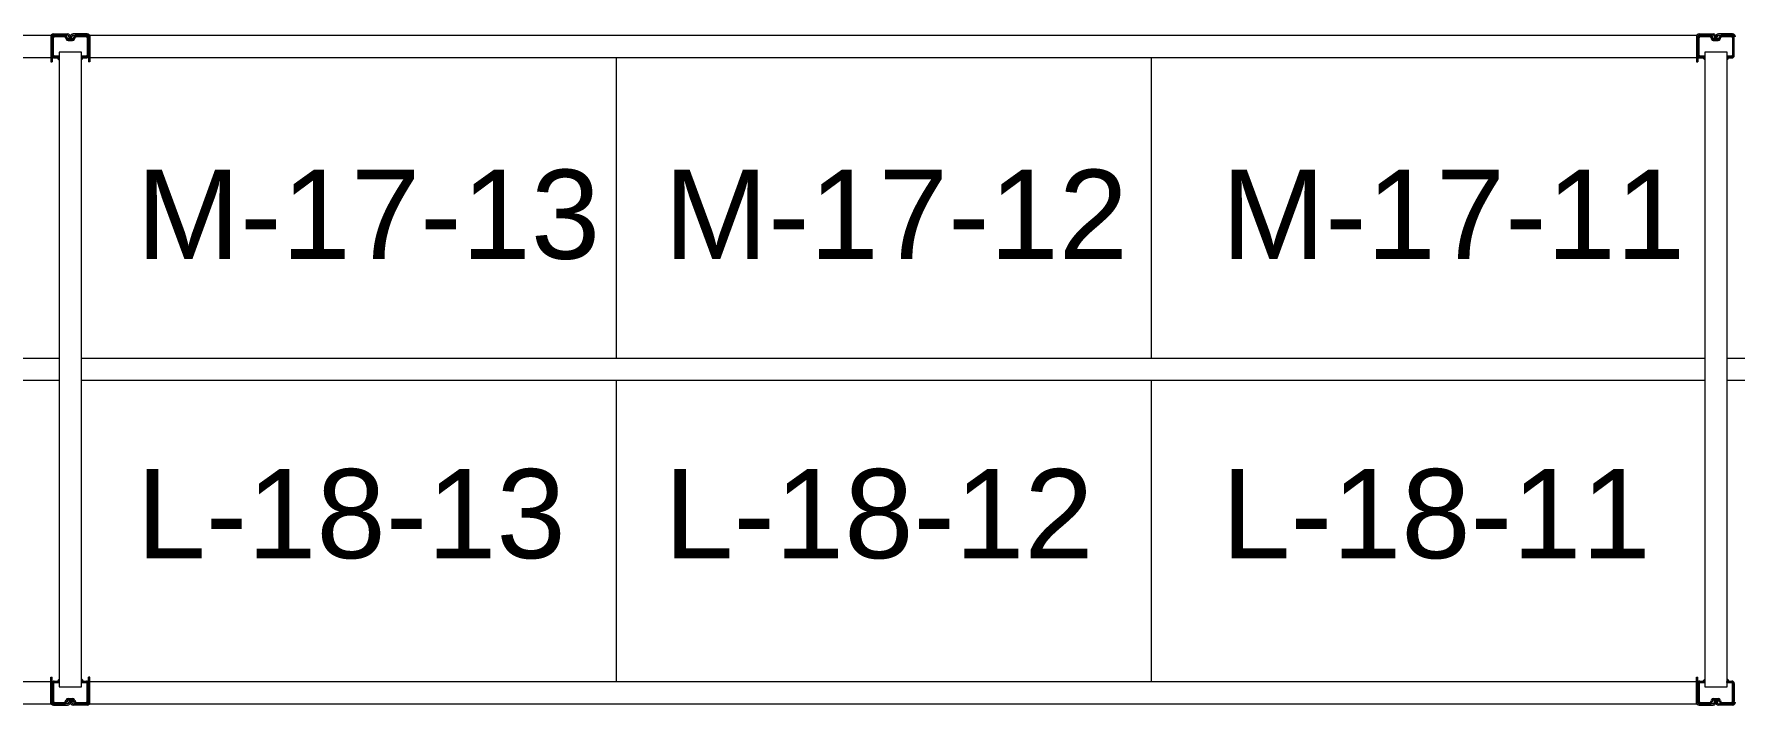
# Model space of a CAD drawing. Header units: inches. Extents: x 2743 to 10591, y -1604 to 5792.
# Drawn here: x 3416.1 to 3568.6, y 4693.9 to 4754.1 of the extents above; entities that cross this region are included whole.
import ezdxf

# ---------------------------------------------------------------- set-up
doc = ezdxf.new("R2010")
doc.units = ezdxf.units.IN
doc.header["$LTSCALE"] = 0.1875
doc.header["$MEASUREMENT"] = 0
for name, color, linetype, lineweight in [('22 Dimension', 7, 'Continuous', 5), ('32 Echelle', 160, 'Continuous', 15), ('33 Poutre', 30, 'Continuous', 15)]:
    doc.layers.add(name, color=color, linetype=linetype, lineweight=lineweight)
doc.styles.add('arial', font='')
doc.styles.get('arial').set_extended_font_data('Arial')

msp = doc.modelspace()

# ---------------------------------------------------------------- hatches: boundary and pattern name
at = {"layer": '32 Echelle'}
for points in [[(3418.33382, 4751.81503), (3418.33382, 4752.00253), (3418.14632, 4752.00253)], [(3418.33382, 4751.81503), (3418.33382, 4752.00253), (3418.14632, 4752.00253)], [(3420.33382, 4751.81503), (3420.33382, 4752.00253), (3420.52132, 4752.00253)], [(3420.33382, 4751.81503), (3420.33382, 4752.00253), (3420.52132, 4752.00253)], [(3565.95882, 4751.81503), (3565.95882, 4752.00253), (3565.77132, 4752.00253)], [(3565.95882, 4751.81503), (3565.95882, 4752.00253), (3565.77132, 4752.00253)], [(3567.95882, 4751.81503), (3567.95882, 4752.00253), (3568.14632, 4752.00253)], [(3567.95882, 4751.81503), (3567.95882, 4752.00253), (3568.14632, 4752.00253)], [(3418.33382, 4696.19003), (3418.33382, 4696.00253), (3418.14632, 4696.00253)], [(3418.33382, 4696.19003), (3418.33382, 4696.00253), (3418.14632, 4696.00253)], [(3420.33382, 4696.19003), (3420.33382, 4696.00253), (3420.52132, 4696.00253)], [(3420.33382, 4696.19003), (3420.33382, 4696.00253), (3420.52132, 4696.00253)], [(3565.95882, 4696.19003), (3565.95882, 4696.00253), (3565.77132, 4696.00253)], [(3565.95882, 4696.19003), (3565.95882, 4696.00253), (3565.77132, 4696.00253)], [(3567.95882, 4696.19003), (3567.95882, 4696.00253), (3568.14632, 4696.00253)], [(3567.95882, 4696.19003), (3567.95882, 4696.00253), (3568.14632, 4696.00253)]]:
    msp.add_hatch(color=256, dxfattribs=at).paths.add_polyline_path(points)

# ---------------------------------------------------------------- linework, layer by layer
at = {"layer": '22 Dimension'}
for p, q in [((3468.33382, 4725.00253), (3468.33382, 4752.00253)), ((3516.33382, 4725.00253), (3516.33382, 4752.00253)), ((3418.33382, 4725.00253), (3272.70882, 4725.00253)), ((3565.95882, 4725.00253), (3420.33382, 4725.00253)), ((3713.58382, 4725.00253), (3567.95882, 4725.00253)), ((3418.33382, 4723.00253), (3272.70882, 4723.00253)), ((3565.95882, 4723.00253), (3420.33382, 4723.00253)), ((3468.33382, 4696.00253), (3468.33382, 4723.00253)), ((3516.33382, 4696.00253), (3516.33382, 4723.00253)), ((3713.58382, 4723.00253), (3567.95882, 4723.00253))]:
    msp.add_line(p, q, dxfattribs=at)
at = {"layer": '32 Echelle', "linetype": 'Continuous', "lineweight": 25}
for p, q in [((3418.82145, 4754.00253), (3417.89261, 4754.00253)), ((3418.82145, 4754.00253), (3417.89261, 4754.00253)), ((3420.77502, 4754.00253), (3419.84619, 4754.00253)), ((3420.77502, 4754.00253), (3419.84619, 4754.00253)), ((3566.44645, 4754.00253), (3565.51761, 4754.00253)), ((3566.44645, 4754.00253), (3565.51761, 4754.00253)), ((3568.40002, 4754.00253), (3567.47119, 4754.00253)), ((3568.40002, 4754.00253), (3567.47119, 4754.00253)), ((3417.70886, 4753.81878), (3417.70886, 4752.18628)), ((3417.70886, 4753.81878), (3417.70886, 4752.18628)), ((3417.79886, 4752.18628), (3417.79886, 4753.81878)), ((3417.79886, 4752.18628), (3417.79886, 4753.81878)), ((3417.89261, 4753.91253), (3418.82145, 4753.91253)), ((3417.89261, 4753.91253), (3418.82145, 4753.91253)), ((3418.9111, 4753.84619), (3418.95501, 4753.70256)), ((3418.9111, 4753.84619), (3418.95501, 4753.70256)), ((3419.04108, 4753.72887), (3418.99717, 4753.8725)), ((3419.04108, 4753.72887), (3418.99717, 4753.8725)), ((3419.5369, 4753.66253), (3419.13073, 4753.66253)), ((3419.5369, 4753.66253), (3419.13073, 4753.66253)), ((3419.13073, 4753.57253), (3419.5369, 4753.57253)), ((3419.13073, 4753.57253), (3419.5369, 4753.57253)), ((3419.67047, 4753.8725), (3419.62655, 4753.72887)), ((3419.67047, 4753.8725), (3419.62655, 4753.72887)), ((3419.71262, 4753.70256), (3419.75653, 4753.84619)), ((3419.71262, 4753.70256), (3419.75653, 4753.84619)), ((3419.84619, 4753.91253), (3420.77502, 4753.91253)), ((3419.84619, 4753.91253), (3420.77502, 4753.91253)), ((3420.86877, 4753.81878), (3420.86877, 4752.18628)), ((3420.86877, 4753.81878), (3420.86877, 4752.18628)), ((3420.95877, 4752.18628), (3420.95877, 4753.81878)), ((3420.95877, 4752.18628), (3420.95877, 4753.81878)), ((3565.33386, 4753.81878), (3565.33386, 4752.18628)), ((3565.33386, 4753.81878), (3565.33386, 4752.18628)), ((3565.42386, 4752.18628), (3565.42386, 4753.81878)), ((3565.42386, 4752.18628), (3565.42386, 4753.81878)), ((3565.51761, 4753.91253), (3566.44645, 4753.91253)), ((3565.51761, 4753.91253), (3566.44645, 4753.91253)), ((3566.5361, 4753.84619), (3566.58001, 4753.70256)), ((3566.5361, 4753.84619), (3566.58001, 4753.70256)), ((3566.66608, 4753.72887), (3566.62217, 4753.8725)), ((3566.66608, 4753.72887), (3566.62217, 4753.8725)), ((3567.1619, 4753.66253), (3566.75573, 4753.66253)), ((3567.1619, 4753.66253), (3566.75573, 4753.66253)), ((3566.75573, 4753.57253), (3567.1619, 4753.57253)), ((3566.75573, 4753.57253), (3567.1619, 4753.57253)), ((3567.29547, 4753.8725), (3567.25155, 4753.72887)), ((3567.29547, 4753.8725), (3567.25155, 4753.72887)), ((3567.33762, 4753.70256), (3567.38153, 4753.84619)), ((3567.33762, 4753.70256), (3567.38153, 4753.84619)), ((3567.47119, 4753.91253), (3568.40002, 4753.91253)), ((3567.47119, 4753.91253), (3568.40002, 4753.91253)), ((3568.49377, 4753.81878), (3568.49377, 4752.18628)), ((3568.49377, 4753.81878), (3568.49377, 4752.18628)), ((3568.58377, 4752.18628), (3568.58377, 4753.81878)), ((3568.58377, 4752.18628), (3568.58377, 4753.81878)), ((3418.30886, 4752.09253), (3417.89261, 4752.09253)), ((3418.30886, 4752.09253), (3417.89261, 4752.09253)), ((3417.89261, 4752.00253), (3418.30886, 4752.00253)), ((3417.89261, 4752.00253), (3418.30886, 4752.00253)), ((3418.30886, 4752.00253), (3418.30886, 4752.09253)), ((3418.30886, 4752.00253), (3418.30886, 4752.09253)), ((3420.77502, 4752.09253), (3420.35877, 4752.09253)), ((3420.35877, 4752.09253), (3420.35877, 4752.00253)), ((3420.77502, 4752.09253), (3420.35877, 4752.09253)), ((3420.35877, 4752.09253), (3420.35877, 4752.00253)), ((3420.35877, 4752.00253), (3420.77502, 4752.00253)), ((3420.35877, 4752.00253), (3420.77502, 4752.00253)), ((3565.93386, 4752.09253), (3565.51761, 4752.09253)), ((3565.93386, 4752.09253), (3565.51761, 4752.09253)), ((3565.51761, 4752.00253), (3565.93386, 4752.00253)), ((3565.51761, 4752.00253), (3565.93386, 4752.00253)), ((3565.93386, 4752.00253), (3565.93386, 4752.09253)), ((3565.93386, 4752.00253), (3565.93386, 4752.09253)), ((3568.40002, 4752.09253), (3567.98377, 4752.09253)), ((3567.98377, 4752.09253), (3567.98377, 4752.00253)), ((3568.40002, 4752.09253), (3567.98377, 4752.09253)), ((3567.98377, 4752.09253), (3567.98377, 4752.00253)), ((3567.98377, 4752.00253), (3568.40002, 4752.00253)), ((3567.98377, 4752.00253), (3568.40002, 4752.00253)), ((3417.89261, 4696.00253), (3418.30886, 4696.00253)), ((3417.89261, 4696.00253), (3418.30886, 4696.00253)), ((3418.30886, 4696.00253), (3418.30886, 4695.91253)), ((3418.30886, 4696.00253), (3418.30886, 4695.91253)), ((3420.35877, 4696.00253), (3420.77502, 4696.00253)), ((3420.35877, 4695.91253), (3420.35877, 4696.00253)), ((3420.35877, 4696.00253), (3420.77502, 4696.00253)), ((3420.35877, 4695.91253), (3420.35877, 4696.00253)), ((3565.51761, 4696.00253), (3565.93386, 4696.00253)), ((3565.51761, 4696.00253), (3565.93386, 4696.00253)), ((3565.93386, 4696.00253), (3565.93386, 4695.91253)), ((3565.93386, 4696.00253), (3565.93386, 4695.91253)), ((3567.98377, 4696.00253), (3568.40002, 4696.00253)), ((3567.98377, 4695.91253), (3567.98377, 4696.00253)), ((3567.98377, 4696.00253), (3568.40002, 4696.00253)), ((3567.98377, 4695.91253), (3567.98377, 4696.00253)), ((3417.70886, 4694.18628), (3417.70886, 4695.81878)), ((3417.70886, 4694.18628), (3417.70886, 4695.81878)), ((3417.79886, 4695.81878), (3417.79886, 4694.18628)), ((3417.79886, 4695.81878), (3417.79886, 4694.18628)), ((3418.30886, 4695.91253), (3417.89261, 4695.91253)), ((3418.30886, 4695.91253), (3417.89261, 4695.91253)), ((3420.77502, 4695.91253), (3420.35877, 4695.91253)), ((3420.77502, 4695.91253), (3420.35877, 4695.91253)), ((3420.86877, 4694.18628), (3420.86877, 4695.81878)), ((3420.86877, 4694.18628), (3420.86877, 4695.81878)), ((3420.95877, 4695.81878), (3420.95877, 4694.18628)), ((3420.95877, 4695.81878), (3420.95877, 4694.18628)), ((3565.33386, 4694.18628), (3565.33386, 4695.81878)), ((3565.33386, 4694.18628), (3565.33386, 4695.81878)), ((3565.42386, 4695.81878), (3565.42386, 4694.18628)), ((3565.42386, 4695.81878), (3565.42386, 4694.18628)), ((3565.93386, 4695.91253), (3565.51761, 4695.91253)), ((3565.93386, 4695.91253), (3565.51761, 4695.91253)), ((3568.40002, 4695.91253), (3567.98377, 4695.91253)), ((3568.40002, 4695.91253), (3567.98377, 4695.91253)), ((3568.49377, 4694.18628), (3568.49377, 4695.81878)), ((3568.49377, 4694.18628), (3568.49377, 4695.81878)), ((3568.58377, 4695.81878), (3568.58377, 4694.18628)), ((3568.58377, 4695.81878), (3568.58377, 4694.18628)), ((3417.89261, 4694.09253), (3418.82145, 4694.09253)), ((3417.89261, 4694.09253), (3418.82145, 4694.09253)), ((3418.82145, 4694.00253), (3417.89261, 4694.00253)), ((3418.82145, 4694.00253), (3417.89261, 4694.00253)), ((3418.9111, 4694.15887), (3418.95501, 4694.3025)), ((3418.9111, 4694.15887), (3418.95501, 4694.3025)), ((3419.04108, 4694.27619), (3418.99717, 4694.13256)), ((3419.04108, 4694.27619), (3418.99717, 4694.13256)), ((3419.13073, 4694.43253), (3419.5369, 4694.43253)), ((3419.13073, 4694.43253), (3419.5369, 4694.43253)), ((3419.5369, 4694.34253), (3419.13073, 4694.34253)), ((3419.5369, 4694.34253), (3419.13073, 4694.34253)), ((3419.67047, 4694.13256), (3419.62655, 4694.27619)), ((3419.67047, 4694.13256), (3419.62655, 4694.27619)), ((3419.71262, 4694.3025), (3419.75653, 4694.15887)), ((3419.71262, 4694.3025), (3419.75653, 4694.15887)), ((3419.84619, 4694.09253), (3420.77502, 4694.09253)), ((3419.84619, 4694.09253), (3420.77502, 4694.09253)), ((3420.77502, 4694.00253), (3419.84619, 4694.00253)), ((3420.77502, 4694.00253), (3419.84619, 4694.00253)), ((3565.51761, 4694.09253), (3566.44645, 4694.09253)), ((3565.51761, 4694.09253), (3566.44645, 4694.09253)), ((3566.44645, 4694.00253), (3565.51761, 4694.00253)), ((3566.44645, 4694.00253), (3565.51761, 4694.00253)), ((3566.5361, 4694.15887), (3566.58001, 4694.3025)), ((3566.5361, 4694.15887), (3566.58001, 4694.3025)), ((3566.66608, 4694.27619), (3566.62217, 4694.13256)), ((3566.66608, 4694.27619), (3566.62217, 4694.13256)), ((3566.75573, 4694.43253), (3567.1619, 4694.43253)), ((3566.75573, 4694.43253), (3567.1619, 4694.43253)), ((3567.1619, 4694.34253), (3566.75573, 4694.34253)), ((3567.1619, 4694.34253), (3566.75573, 4694.34253)), ((3567.29547, 4694.13256), (3567.25155, 4694.27619)), ((3567.29547, 4694.13256), (3567.25155, 4694.27619)), ((3567.33762, 4694.3025), (3567.38153, 4694.15887)), ((3567.33762, 4694.3025), (3567.38153, 4694.15887)), ((3567.47119, 4694.09253), (3568.40002, 4694.09253)), ((3567.47119, 4694.09253), (3568.40002, 4694.09253)), ((3568.40002, 4694.00253), (3567.47119, 4694.00253)), ((3568.40002, 4694.00253), (3567.47119, 4694.00253))]:
    msp.add_line(p, q, dxfattribs=at)
at = {"layer": '32 Echelle'}
for p, q in [((3420.33382, 4752.50253), (3418.33382, 4752.50253)), ((3418.33382, 4752.50253), (3418.33382, 4695.50253)), ((3420.33382, 4752.50253), (3418.33382, 4752.50253)), ((3418.33382, 4752.50253), (3418.33382, 4695.50253)), ((3420.33382, 4695.50253), (3420.33382, 4752.50253)), ((3420.33382, 4695.50253), (3420.33382, 4752.50253)), ((3567.95882, 4752.50253), (3565.95882, 4752.50253)), ((3565.95882, 4752.50253), (3565.95882, 4695.50253)), ((3567.95882, 4752.50253), (3565.95882, 4752.50253)), ((3565.95882, 4752.50253), (3565.95882, 4695.50253)), ((3567.95882, 4695.50253), (3567.95882, 4752.50253)), ((3567.95882, 4695.50253), (3567.95882, 4752.50253)), ((3418.33382, 4752.00253), (3418.14632, 4752.00253)), ((3418.33382, 4751.81503), (3418.14632, 4752.00253)), ((3418.33382, 4752.00253), (3418.14632, 4752.00253)), ((3418.33382, 4751.81503), (3418.14632, 4752.00253)), ((3418.33382, 4751.81503), (3418.33382, 4752.00253)), ((3418.33382, 4751.81503), (3418.33382, 4752.00253)), ((3420.33382, 4752.00253), (3420.52132, 4752.00253)), ((3420.33382, 4751.81503), (3420.33382, 4752.00253)), ((3420.33382, 4751.81503), (3420.52132, 4752.00253)), ((3420.33382, 4752.00253), (3420.52132, 4752.00253)), ((3420.33382, 4751.81503), (3420.33382, 4752.00253)), ((3420.33382, 4751.81503), (3420.52132, 4752.00253)), ((3565.95882, 4752.00253), (3565.77132, 4752.00253)), ((3565.95882, 4751.81503), (3565.77132, 4752.00253)), ((3565.95882, 4752.00253), (3565.77132, 4752.00253)), ((3565.95882, 4751.81503), (3565.77132, 4752.00253)), ((3565.95882, 4751.81503), (3565.95882, 4752.00253)), ((3565.95882, 4751.81503), (3565.95882, 4752.00253)), ((3567.95882, 4752.00253), (3568.14632, 4752.00253)), ((3567.95882, 4751.81503), (3567.95882, 4752.00253)), ((3567.95882, 4751.81503), (3568.14632, 4752.00253)), ((3567.95882, 4752.00253), (3568.14632, 4752.00253)), ((3567.95882, 4751.81503), (3567.95882, 4752.00253)), ((3567.95882, 4751.81503), (3568.14632, 4752.00253)), ((3418.33382, 4696.19003), (3418.14632, 4696.00253)), ((3418.33382, 4696.19003), (3418.14632, 4696.00253)), ((3418.33382, 4696.00253), (3418.14632, 4696.00253)), ((3418.33382, 4696.00253), (3418.14632, 4696.00253)), ((3418.33382, 4696.19003), (3418.33382, 4696.00253)), ((3418.33382, 4696.19003), (3418.33382, 4696.00253)), ((3420.33382, 4696.19003), (3420.33382, 4696.00253)), ((3420.33382, 4696.19003), (3420.52132, 4696.00253)), ((3420.33382, 4696.19003), (3420.33382, 4696.00253)), ((3420.33382, 4696.19003), (3420.52132, 4696.00253)), ((3420.33382, 4696.00253), (3420.52132, 4696.00253)), ((3420.33382, 4696.00253), (3420.52132, 4696.00253)), ((3565.95882, 4696.19003), (3565.77132, 4696.00253)), ((3565.95882, 4696.19003), (3565.77132, 4696.00253)), ((3565.95882, 4696.00253), (3565.77132, 4696.00253)), ((3565.95882, 4696.00253), (3565.77132, 4696.00253)), ((3565.95882, 4696.19003), (3565.95882, 4696.00253)), ((3565.95882, 4696.19003), (3565.95882, 4696.00253)), ((3567.95882, 4696.19003), (3567.95882, 4696.00253)), ((3567.95882, 4696.19003), (3568.14632, 4696.00253)), ((3567.95882, 4696.19003), (3567.95882, 4696.00253)), ((3567.95882, 4696.19003), (3568.14632, 4696.00253)), ((3567.95882, 4696.00253), (3568.14632, 4696.00253)), ((3567.95882, 4696.00253), (3568.14632, 4696.00253)), ((3418.33382, 4695.50253), (3420.33382, 4695.50253)), ((3418.33382, 4695.50253), (3420.33382, 4695.50253)), ((3565.95882, 4695.50253), (3567.95882, 4695.50253)), ((3565.95882, 4695.50253), (3567.95882, 4695.50253))]:
    msp.add_line(p, q, dxfattribs=at)
at = {"layer": '32 Echelle', "linetype": 'Continuous', "lineweight": 25}
for centre, radius, start, end in [((3417.89261, 4753.81878), 0.18375, 90, 180), ((3417.89261, 4753.81878), 0.18375, 90, 180), ((3418.82145, 4753.81878), 0.18375, 17, 90), ((3418.82145, 4753.81878), 0.18375, 17, 90), ((3419.84619, 4753.81878), 0.18375, 90, 163), ((3419.84619, 4753.81878), 0.18375, 90, 163), ((3420.77502, 4753.81878), 0.18375, 0, 90), ((3420.77502, 4753.81878), 0.18375, 0, 90), ((3565.51761, 4753.81878), 0.18375, 90, 180), ((3565.51761, 4753.81878), 0.18375, 90, 180), ((3566.44645, 4753.81878), 0.18375, 17, 90), ((3566.44645, 4753.81878), 0.18375, 17, 90), ((3567.47119, 4753.81878), 0.18375, 90, 163), ((3567.47119, 4753.81878), 0.18375, 90, 163), ((3568.40002, 4753.81878), 0.18375, 0, 90), ((3568.40002, 4753.81878), 0.18375, 0, 90), ((3417.89261, 4753.81878), 0.09375, 90, 180), ((3417.89261, 4753.81878), 0.09375, 90, 180), ((3418.82145, 4753.81878), 0.09375, 17, 90), ((3418.82145, 4753.81878), 0.09375, 17, 90), ((3419.13073, 4753.75628), 0.18375, 197, 270), ((3419.13073, 4753.75628), 0.18375, 197, 270), ((3419.13073, 4753.75628), 0.09375, 197, 270), ((3419.13073, 4753.75628), 0.09375, 197, 270), ((3419.5369, 4753.75628), 0.09375, 270, 343), ((3419.5369, 4753.75628), 0.09375, 270, 343), ((3419.5369, 4753.75628), 0.18375, 270, 343), ((3419.5369, 4753.75628), 0.18375, 270, 343), ((3419.84619, 4753.81878), 0.09375, 90, 163), ((3419.84619, 4753.81878), 0.09375, 90, 163), ((3420.77502, 4753.81878), 0.09375, 0, 90), ((3420.77502, 4753.81878), 0.09375, 0, 90), ((3565.51761, 4753.81878), 0.09375, 90, 180), ((3565.51761, 4753.81878), 0.09375, 90, 180), ((3566.44645, 4753.81878), 0.09375, 17, 90), ((3566.44645, 4753.81878), 0.09375, 17, 90), ((3566.75573, 4753.75628), 0.18375, 197, 270), ((3566.75573, 4753.75628), 0.18375, 197, 270), ((3566.75573, 4753.75628), 0.09375, 197, 270), ((3566.75573, 4753.75628), 0.09375, 197, 270), ((3567.1619, 4753.75628), 0.09375, 270, 343), ((3567.1619, 4753.75628), 0.09375, 270, 343), ((3567.1619, 4753.75628), 0.18375, 270, 343), ((3567.1619, 4753.75628), 0.18375, 270, 343), ((3567.47119, 4753.81878), 0.09375, 90, 163), ((3567.47119, 4753.81878), 0.09375, 90, 163), ((3568.40002, 4753.81878), 0.09375, 0, 90), ((3568.40002, 4753.81878), 0.09375, 0, 90), ((3417.89261, 4752.18628), 0.18375, 180, 270), ((3417.89261, 4752.18628), 0.18375, 180, 270), ((3417.89261, 4752.18628), 0.09375, 180, 270), ((3417.89261, 4752.18628), 0.09375, 180, 270), ((3420.77502, 4752.18628), 0.09375, 270, 0), ((3420.77502, 4752.18628), 0.18375, 270, 0), ((3420.77502, 4752.18628), 0.09375, 270, 0), ((3420.77502, 4752.18628), 0.18375, 270, 0), ((3565.51761, 4752.18628), 0.18375, 180, 270), ((3565.51761, 4752.18628), 0.18375, 180, 270), ((3565.51761, 4752.18628), 0.09375, 180, 270), ((3565.51761, 4752.18628), 0.09375, 180, 270), ((3568.40002, 4752.18628), 0.09375, 270, 0), ((3568.40002, 4752.18628), 0.18375, 270, 0), ((3568.40002, 4752.18628), 0.09375, 270, 0), ((3568.40002, 4752.18628), 0.18375, 270, 0), ((3417.89261, 4695.81878), 0.18375, 90, 180), ((3417.89261, 4695.81878), 0.18375, 90, 180), ((3420.77502, 4695.81878), 0.18375, 0, 90), ((3420.77502, 4695.81878), 0.18375, 0, 90), ((3565.51761, 4695.81878), 0.18375, 90, 180), ((3565.51761, 4695.81878), 0.18375, 90, 180), ((3568.40002, 4695.81878), 0.18375, 0, 90), ((3568.40002, 4695.81878), 0.18375, 0, 90), ((3417.89261, 4695.81878), 0.09375, 90, 180), ((3417.89261, 4695.81878), 0.09375, 90, 180), ((3420.77502, 4695.81878), 0.09375, 0, 90), ((3420.77502, 4695.81878), 0.09375, 0, 90), ((3565.51761, 4695.81878), 0.09375, 90, 180), ((3565.51761, 4695.81878), 0.09375, 90, 180), ((3568.40002, 4695.81878), 0.09375, 0, 90), ((3568.40002, 4695.81878), 0.09375, 0, 90), ((3417.89261, 4694.18628), 0.18375, 180, 270), ((3417.89261, 4694.18628), 0.18375, 180, 270), ((3417.89261, 4694.18628), 0.09375, 180, 270), ((3417.89261, 4694.18628), 0.09375, 180, 270), ((3418.82145, 4694.18628), 0.09375, 270, 343), ((3418.82145, 4694.18628), 0.09375, 270, 343), ((3418.82145, 4694.18628), 0.18375, 270, 343), ((3418.82145, 4694.18628), 0.18375, 270, 343), ((3419.13073, 4694.24878), 0.18375, 90, 163), ((3419.13073, 4694.24878), 0.18375, 90, 163), ((3419.13073, 4694.24878), 0.09375, 90, 163), ((3419.13073, 4694.24878), 0.09375, 90, 163), ((3419.5369, 4694.24878), 0.18375, 17, 90), ((3419.5369, 4694.24878), 0.18375, 17, 90), ((3419.5369, 4694.24878), 0.09375, 17, 90), ((3419.5369, 4694.24878), 0.09375, 17, 90), ((3419.84619, 4694.18628), 0.18375, 197, 270), ((3419.84619, 4694.18628), 0.18375, 197, 270), ((3419.84619, 4694.18628), 0.09375, 197, 270), ((3419.84619, 4694.18628), 0.09375, 197, 270), ((3420.77502, 4694.18628), 0.09375, 270, 0), ((3420.77502, 4694.18628), 0.18375, 270, 0), ((3420.77502, 4694.18628), 0.09375, 270, 0), ((3420.77502, 4694.18628), 0.18375, 270, 0), ((3565.51761, 4694.18628), 0.18375, 180, 270), ((3565.51761, 4694.18628), 0.18375, 180, 270), ((3565.51761, 4694.18628), 0.09375, 180, 270), ((3565.51761, 4694.18628), 0.09375, 180, 270), ((3566.44645, 4694.18628), 0.09375, 270, 343), ((3566.44645, 4694.18628), 0.09375, 270, 343), ((3566.44645, 4694.18628), 0.18375, 270, 343), ((3566.44645, 4694.18628), 0.18375, 270, 343), ((3566.75573, 4694.24878), 0.18375, 90, 163), ((3566.75573, 4694.24878), 0.18375, 90, 163), ((3566.75573, 4694.24878), 0.09375, 90, 163), ((3566.75573, 4694.24878), 0.09375, 90, 163), ((3567.1619, 4694.24878), 0.18375, 17, 90), ((3567.1619, 4694.24878), 0.18375, 17, 90), ((3567.1619, 4694.24878), 0.09375, 17, 90), ((3567.1619, 4694.24878), 0.09375, 17, 90), ((3567.47119, 4694.18628), 0.18375, 197, 270), ((3567.47119, 4694.18628), 0.18375, 197, 270), ((3567.47119, 4694.18628), 0.09375, 197, 270), ((3567.47119, 4694.18628), 0.09375, 197, 270), ((3568.40002, 4694.18628), 0.09375, 270, 0), ((3568.40002, 4694.18628), 0.18375, 270, 0), ((3568.40002, 4694.18628), 0.09375, 270, 0), ((3568.40002, 4694.18628), 0.18375, 270, 0)]:
    msp.add_arc(centre, radius, start, end, dxfattribs=at)
at = {"layer": '33 Poutre'}
for p, q in [((3273.45882, 4754.00253), (3417.58382, 4754.00253)), ((3417.58382, 4754.00253), (3417.58382, 4752.00253)), ((3417.82782, 4754.12153), (3419.08982, 4754.12153)), ((3419.08982, 4754.00253), (3417.82782, 4754.00253)), ((3420.83982, 4754.12153), (3419.57782, 4754.12153)), ((3419.57782, 4754.00253), (3420.83982, 4754.00253)), ((3421.08382, 4754.00253), (3565.20882, 4754.00253)), ((3421.08382, 4754.00253), (3421.08382, 4752.00253)), ((3565.20882, 4754.00253), (3565.20882, 4752.00253)), ((3565.45282, 4754.12153), (3566.71482, 4754.12153)), ((3566.71482, 4754.00253), (3565.45282, 4754.00253)), ((3568.46482, 4754.12153), (3567.20282, 4754.12153)), ((3567.20282, 4754.00253), (3568.46482, 4754.00253)), ((3417.58382, 4753.87753), (3417.58382, 4751.62153)), ((3417.70282, 4753.87753), (3417.70282, 4751.62153)), ((3419.21482, 4753.66253), (3419.21482, 4753.87753)), ((3419.21482, 4753.66253), (3419.33382, 4753.66253)), ((3419.33382, 4753.66253), (3419.33382, 4753.87753)), ((3419.33382, 4753.66253), (3419.33382, 4753.87753)), ((3419.45282, 4753.66253), (3419.33382, 4753.66253)), ((3419.45282, 4753.66253), (3419.45282, 4753.87753)), ((3420.96482, 4753.87753), (3420.96482, 4751.62153)), ((3421.08382, 4753.87753), (3421.08382, 4751.62153)), ((3565.20882, 4753.87753), (3565.20882, 4751.62153)), ((3565.32782, 4753.87753), (3565.32782, 4751.62153)), ((3566.83982, 4753.66253), (3566.83982, 4753.87753)), ((3566.83982, 4753.66253), (3566.95882, 4753.66253)), ((3566.95882, 4753.66253), (3566.95882, 4753.87753)), ((3566.95882, 4753.66253), (3566.95882, 4753.87753)), ((3567.07782, 4753.66253), (3566.95882, 4753.66253)), ((3567.07782, 4753.66253), (3567.07782, 4753.87753)), ((3273.45882, 4752.00253), (3417.58382, 4752.00253)), ((3417.58382, 4751.62153), (3417.70282, 4751.62153)), ((3421.08382, 4751.62153), (3420.96482, 4751.62153)), ((3421.08382, 4752.00253), (3565.20882, 4752.00253)), ((3565.20882, 4751.62153), (3565.32782, 4751.62153)), ((3273.45882, 4696.00253), (3417.58382, 4696.00253)), ((3417.58382, 4694.12753), (3417.58382, 4696.38353)), ((3417.58382, 4696.38353), (3417.70282, 4696.38353)), ((3417.58382, 4694.00253), (3417.58382, 4696.00253)), ((3417.70282, 4694.12753), (3417.70282, 4696.38353)), ((3421.08382, 4696.38353), (3420.96482, 4696.38353)), ((3420.96482, 4694.12753), (3420.96482, 4696.38353)), ((3421.08382, 4694.12753), (3421.08382, 4696.38353)), ((3421.08382, 4696.00253), (3565.20882, 4696.00253)), ((3421.08382, 4694.00253), (3421.08382, 4696.00253)), ((3565.20882, 4694.12753), (3565.20882, 4696.38353)), ((3565.20882, 4696.38353), (3565.32782, 4696.38353)), ((3565.20882, 4694.00253), (3565.20882, 4696.00253)), ((3565.32782, 4694.12753), (3565.32782, 4696.38353)), ((3273.45882, 4694.00253), (3417.58382, 4694.00253)), ((3419.08982, 4694.00253), (3417.82782, 4694.00253)), ((3417.82782, 4693.88353), (3419.08982, 4693.88353)), ((3419.21482, 4694.34253), (3419.21482, 4694.12753)), ((3419.21482, 4694.34253), (3419.33382, 4694.34253)), ((3419.33382, 4694.34253), (3419.33382, 4694.12753)), ((3419.33382, 4694.34253), (3419.33382, 4694.12753)), ((3419.45282, 4694.34253), (3419.33382, 4694.34253)), ((3419.45282, 4694.34253), (3419.45282, 4694.12753)), ((3419.57782, 4694.00253), (3420.83982, 4694.00253)), ((3420.83982, 4693.88353), (3419.57782, 4693.88353)), ((3421.08382, 4694.00253), (3565.20882, 4694.00253)), ((3566.71482, 4694.00253), (3565.45282, 4694.00253)), ((3565.45282, 4693.88353), (3566.71482, 4693.88353)), ((3566.83982, 4694.34253), (3566.83982, 4694.12753)), ((3566.83982, 4694.34253), (3566.95882, 4694.34253)), ((3566.95882, 4694.34253), (3566.95882, 4694.12753)), ((3566.95882, 4694.34253), (3566.95882, 4694.12753)), ((3567.07782, 4694.34253), (3566.95882, 4694.34253)), ((3567.07782, 4694.34253), (3567.07782, 4694.12753)), ((3567.20282, 4694.00253), (3568.46482, 4694.00253)), ((3568.46482, 4693.88353), (3567.20282, 4693.88353))]:
    msp.add_line(p, q, dxfattribs=at)
for centre, radius, start, end in [((3417.82782, 4753.87753), 0.244, 90, 180), ((3417.82782, 4753.87753), 0.125, 90, 180), ((3419.08982, 4753.87753), 0.244, 0, 90), ((3419.08982, 4753.87753), 0.125, 0, 90), ((3419.57782, 4753.87753), 0.244, 90, 180), ((3419.57782, 4753.87753), 0.125, 90, 180), ((3420.83982, 4753.87753), 0.244, 0, 90), ((3420.83982, 4753.87753), 0.125, 0, 90), ((3565.45282, 4753.87753), 0.244, 90, 180), ((3565.45282, 4753.87753), 0.125, 90, 180), ((3566.71482, 4753.87753), 0.244, 0, 90), ((3566.71482, 4753.87753), 0.125, 0, 90), ((3567.20282, 4753.87753), 0.244, 90, 180), ((3567.20282, 4753.87753), 0.125, 90, 180), ((3568.46482, 4753.87753), 0.244, 0, 90), ((3568.46482, 4753.87753), 0.125, 0, 90), ((3417.82782, 4694.12753), 0.244, 180, 270), ((3417.82782, 4694.12753), 0.125, 180, 270), ((3419.08982, 4694.12753), 0.125, 270, 0), ((3419.08982, 4694.12753), 0.244, 270, 0), ((3419.57782, 4694.12753), 0.244, 180, 270), ((3419.57782, 4694.12753), 0.125, 180, 270), ((3420.83982, 4694.12753), 0.244, 270, 0), ((3420.83982, 4694.12753), 0.125, 270, 0), ((3565.45282, 4694.12753), 0.244, 180, 270), ((3565.45282, 4694.12753), 0.125, 180, 270), ((3566.71482, 4694.12753), 0.125, 270, 0), ((3566.71482, 4694.12753), 0.244, 270, 0), ((3567.20282, 4694.12753), 0.244, 180, 270), ((3567.20282, 4694.12753), 0.125, 180, 270), ((3568.46482, 4694.12753), 0.244, 270, 0), ((3568.46482, 4694.12753), 0.125, 270, 0)]:
    msp.add_arc(centre, radius, start, end, dxfattribs=at)

# ---------------------------------------------------------------- texts
at = {"layer": '22 Dimension', "char_height": 8, "attachment_point": 1, "style": 'arial'}
for s, insert in [('{\\fArial Unicode MS|b0|i0|c0|p2;\\C8;M-17-13}', (3425.2548, 4741.9363)), ('{\\fArial Unicode MS|b0|i0|c0|p2;\\C8;M-17-12}', (3472.61083, 4741.9363)), ('{\\fArial Unicode MS|b0|i0|c0|p2;\\C8;M-17-11}', (3522.59104, 4741.9363)), ('{\\fArial Unicode MS|b0|i0|c0|p2;\\C8;L-18-13}', (3425.2548, 4715.06376)), ('{\\fArial Unicode MS|b0|i0|c0|p2;\\C8;L-18-12}', (3472.61083, 4715.06376)), ('{\\fArial Unicode MS|b0|i0|c0|p2;\\C8;L-18-11}', (3522.59104, 4715.06376))]:
    msp.add_mtext_dynamic_manual_height_columns(s, width=68.8901007, gutter_width=5, heights=[0], dxfattribs=dict(at, insert=insert))

doc.saveas('drawing.dxf')
